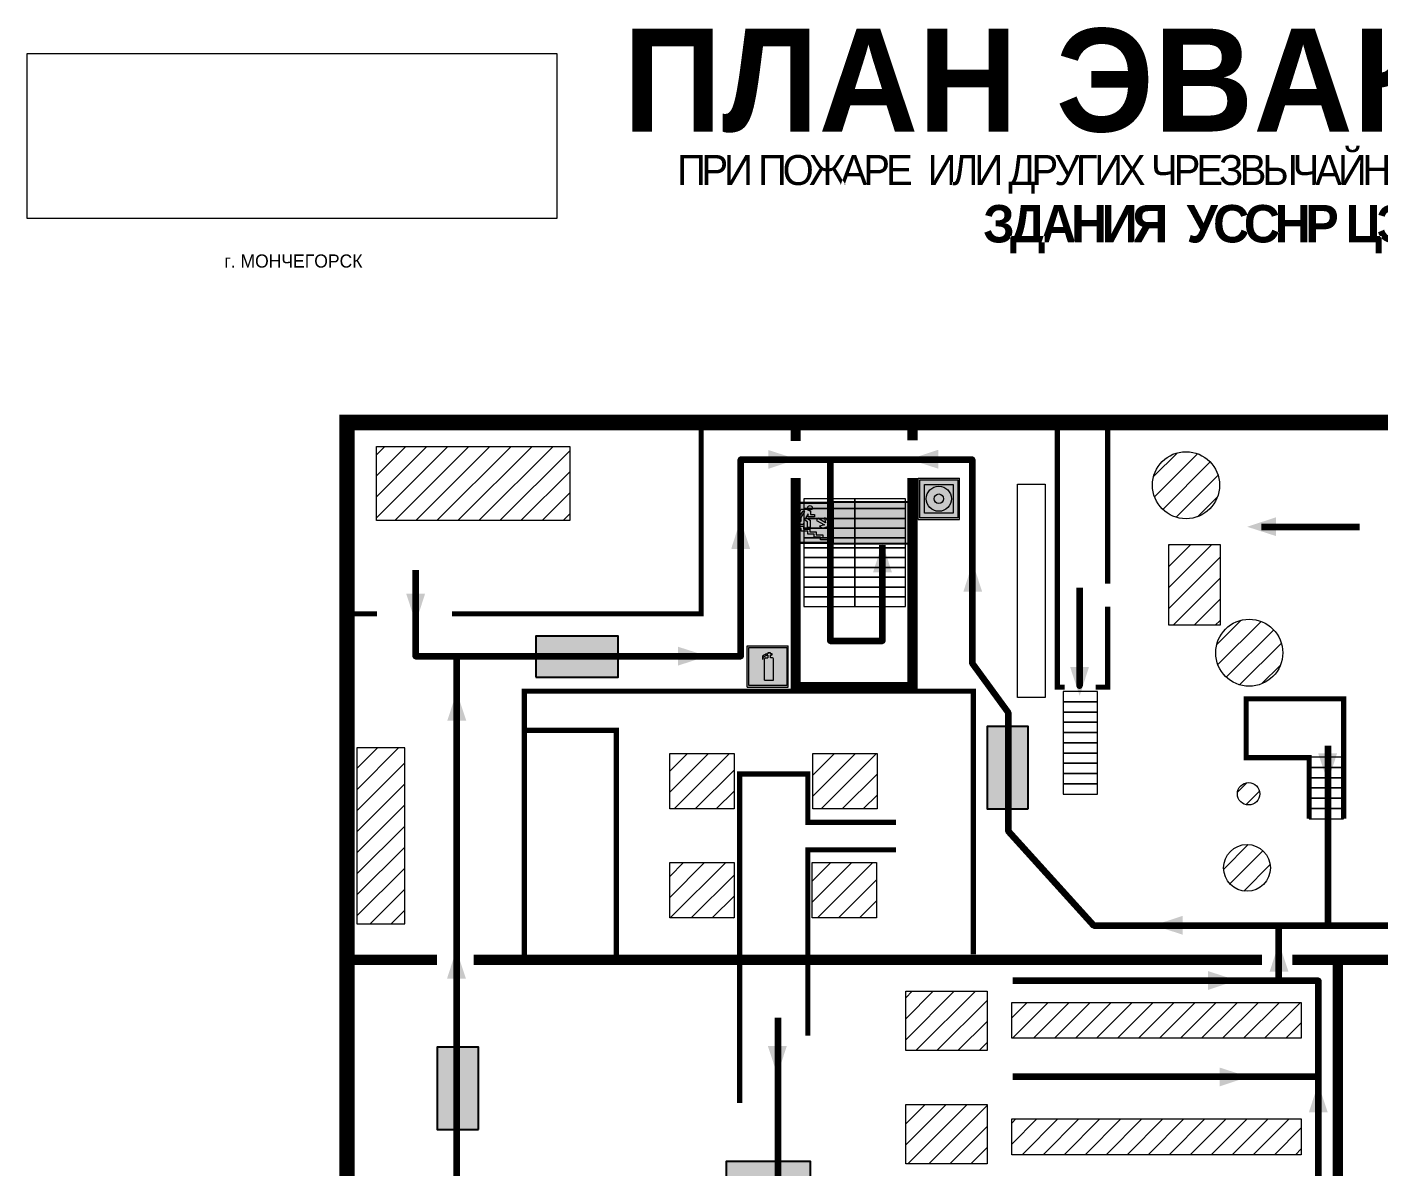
# Model space of a CAD drawing. Header units: millimetres. Extents: x 13810 to 67229, y 12374 to 21950.
# Drawn here: x 17926.9 to 18215.7, y 14683.4 to 14926.9 of the extents above; entities that cross this region are included whole.
import ezdxf

# ---------------------------------------------------------------- set-up
doc = ezdxf.new("R2010")
doc.units = ezdxf.units.MM
doc.layers.add('План_Штампы', color=7, linetype='Continuous')
doc.styles.add('обычный', font='arial.ttf')
picture_1 = doc.add_image_def('image1.jpg', size_in_pixel=(337, 105))
pattern_1 = [(45, (-2813.9702, 12344.196), (-2.24506403, 2.24506403), [])]

# ---------------------------------------------------------------- blocks, each defined once
blk = doc.blocks.new('A$C7B4425F7')
at = {"true_color": 0xffffff}
blk.add_hatch(color=7, dxfattribs=at).paths.add_polyline_path([(0, 0), (-16, 0), (-16, -8), (0, -8)])
h = blk.add_hatch(color=126)
h.paths.add_polyline_path([(-0.2, -0.2), (-15.8, -0.2), (-15.8, -7.8), (-0.2, -7.8)])
h.paths.add_polyline_path([(-11.76, -2.03), (-11.76, -3.66), (-11.17, -3.66, -0.568275), (-11.17, -6.18), (-12.58, -6.18), (-12.58, -2.03)], flags=16)
h.paths.add_polyline_path([(-13.33, -4.12, -0.495768), (-13.59, -6.18), (-15.03, -6.18), (-15.03, -2.03), (-13.59, -2.03, -0.487973)], flags=16)
h.paths.add_polyline_path([(-10.25, -2.03), (-9.48, -2.03), (-9.48, -6.18), (-10.25, -6.18)], flags=16)
h.paths.add_polyline_path([(-13.84, -3.69), (-14.24, -3.69), (-14.24, -3.03), (-13.9, -3.03, -0.692621)], flags=0)
h.paths.add_polyline_path([(-9.15, -2.03), (-8.4, -2.03), (-8.04, -3.07), (-7.68, -2.03), (-6.93, -2.03), (-7.64, -4.1), (-6.93, -6.18), (-7.68, -6.18), (-8.04, -5.14), (-8.4, -6.18), (-9.15, -6.18), (-8.44, -4.1)], flags=16)
h.paths.add_polyline_path([(-11.76, -4.46), (-11.42, -4.46, -0.692621), (-11.36, -5.12), (-11.76, -5.12)], flags=0)
h.paths.add_polyline_path([(-13.9, -5.2), (-14.24, -5.2), (-14.24, -4.55), (-13.84, -4.55, -0.708038)], flags=0)
edge = h.paths.add_edge_path(flags=16)
edge.add_ellipse((-5.51, -4.08), major_axis=(0, 2.05), ratio=0.586184, start_angle=0, end_angle=360)
edge = h.paths.add_edge_path(flags=0)
edge.add_ellipse((-5.51, -4.08), major_axis=(0, 1.14), ratio=0.454828, start_angle=0, end_angle=360)
h.paths.add_polyline_path([(-4.13, -4.96, 0.377264), (-3.48, -4.52, 0.0555), (-3.16, -2.03), (-1.66, -2.03), (-1.66, -4.96), (-0.96, -4.96), (-0.96, -7.01), (-1.75, -7.01), (-1.75, -6.18), (-3.3, -6.18), (-3.3, -7.02), (-4.13, -7.02)], flags=16)
h.paths.add_polyline_path([(-2.73, -2.91), (-2.28, -2.91), (-2.28, -4.96), (-3.05, -4.96, 0.079136)], flags=0)
at = {"color": 126}
blk.add_lwpolyline([(-16, -8), (0, -8), (0, 0), (-16, 0)], close=True, dxfattribs=at)
blk = doc.blocks.new('A$C32E8229D')
at = {"true_color": 0xffffff}
blk.add_hatch(color=7, dxfattribs=at).paths.add_polyline_path([(0, 0), (0, -8), (16, -8), (16, 0)])
h = blk.add_hatch(color=126)
h.paths.add_polyline_path([(0.2, -0.2), (15.8, -0.2), (15.8, -7.8), (0.2, -7.8)])
h.paths.add_polyline_path([(13.49, -2.05), (12.08, -2.05), (11.37, -2.63, 0.162397), (11.29, -2.84), (11.29, -3.63), (10.35, -3.63), (10.35, -4.05), (11.68, -4.05), (11.68, -3.48), (12.26, -4.28), (11.29, -5.1), (11.29, -6.78), (11.85, -6.78), (11.85, -5.44), (12.8, -4.64), (12.8, -5.94), (14.46, -5.94), (14.46, -5.39), (13.45, -5.39), (13.45, -3.97), (12.46, -2.59), (13.15, -2.59), (13.69, -3.34), (14.18, -3)], flags=16)
h.paths.add_polyline_path([(10.74, -1.82, 1), (11.8, -1.82, 1)], flags=16)
h.paths.add_polyline_path([(9.39, -3.59), (5.99, -3.59), (6.56, -3.03), (5.91, -3.03), (5.1, -3.83), (5.91, -4.64), (6.56, -4.64), (5.99, -4.09), (9.39, -4.09)], flags=16)
h.paths.add_polyline_path([(4.29, -1.08), (1.72, -1.08), (1.72, -6.6), (4.29, -6.6)], flags=16)
at = {"color": 126}
blk.add_lwpolyline([(16, -8), (0, -8), (0, 0), (16, 0)], close=True, dxfattribs=at)
blk = doc.blocks.new('вниз')
at = {"lineweight": 0, "true_color": 0xffffff}
h = blk.add_hatch(color=7, dxfattribs=at)
h.dxf.hatch_style = 1
h.paths.add_polyline_path([(40994.51, -4472.22), (40986.51, -4472.22), (40986.51, -4480.22), (40994.51, -4480.22)])
h.paths.add_polyline_path([(40994.31, -4472.42), (40994.31, -4480.01), (40986.71, -4480.01), (40986.71, -4472.42)], flags=16)
h.paths.add_polyline_path([(40988.43, -4473.53), (40989.43, -4473.53), (40990.19, -4473.96), (40990.19, -4474.6), (40991, -4474.6), (40991, -4475.06), (40989.73, -4475.06), (40989.73, -4474.46), (40989.3, -4475.18), (40990.17, -4475.7), (40990.17, -4477.11), (40989.63, -4477.11), (40989.63, -4476.01), (40988.94, -4475.59), (40988.94, -4476.46), (40988.94, -4476.46), (40987.47, -4476.46), (40987.26, -4476.46), (40987.26, -4475.92), (40988.4, -4475.92), (40988.4, -4475.2), (40989.1, -4473.99), (40988.66, -4473.99), (40988.24, -4474.7), (40987.86, -4474.47), (40988.41, -4473.56)], flags=0)
h.paths.add_polyline_path([(40990.55, -4473.29, -1), (40989.69, -4473.29, -1)], flags=0)
h.paths.add_polyline_path([(40988.85, -4476.89), (40988.85, -4477.43), (40990.1, -4477.43), (40990.1, -4477.99), (40991.34, -4477.99), (40991.34, -4478.54), (40992.59, -4478.54), (40992.59, -4479.09), (40993.83, -4479.09), (40993.83, -4479.52), (40992.17, -4479.52), (40992.17, -4478.97), (40990.91, -4478.97), (40990.91, -4478.41), (40989.68, -4478.41), (40989.68, -4477.86), (40988.43, -4477.86), (40988.43, -4477.31), (40987.6, -4477.31), (40987.18, -4477.31), (40987.18, -4476.89)], flags=0)
h.paths.add_polyline_path([(40991.61, -4475.33), (40993.12, -4476.2), (40992.9, -4475.27), (40993.48, -4475.6), (40993.83, -4476.88), (40992.56, -4477.22), (40991.97, -4476.88), (40992.9, -4476.61), (40991.38, -4475.74), (40991.58, -4475.39)], flags=0)
h.paths.add_polyline_path([(40990.19, -4473.96), (40989.43, -4473.53), (40988.43, -4473.53), (40988.41, -4473.56), (40987.86, -4474.47), (40988.24, -4474.7), (40988.66, -4473.99), (40989.1, -4473.99), (40988.4, -4475.2), (40988.4, -4475.92), (40987.26, -4475.92), (40987.26, -4476.46), (40987.47, -4476.46), (40988.94, -4476.46), (40988.94, -4476.27), (40988.94, -4475.59), (40989.63, -4476.01), (40989.63, -4477.11), (40990.17, -4477.11), (40990.17, -4475.7), (40989.3, -4475.18), (40989.73, -4474.46), (40989.73, -4475.06), (40991, -4475.06), (40991, -4474.6), (40990.19, -4474.6)], flags=0)
h.paths.add_polyline_path([(40990.55, -4473.29, 1), (40989.69, -4473.29, 1)], flags=0)
h.paths.add_polyline_path([(40991.61, -4475.33), (40991.58, -4475.39), (40991.38, -4475.74), (40992.9, -4476.61), (40991.97, -4476.88), (40992.56, -4477.22), (40993.83, -4476.88), (40993.48, -4475.6), (40992.9, -4475.27), (40993.12, -4476.2)], flags=0)
h.paths.add_polyline_path([(40990.1, -4477.43), (40988.85, -4477.43), (40988.85, -4476.89), (40987.18, -4476.89), (40987.18, -4477.31), (40987.6, -4477.31), (40988.43, -4477.31), (40988.43, -4477.86), (40989.68, -4477.86), (40989.68, -4478.41), (40990.91, -4478.41), (40990.91, -4478.97), (40992.17, -4478.97), (40992.17, -4479.52), (40993.83, -4479.52), (40993.83, -4479.09), (40992.59, -4479.09), (40992.59, -4478.54), (40991.34, -4478.54), (40991.34, -4477.99), (40990.1, -4477.99)], flags=0)
at = {"lineweight": 0}
h = blk.add_hatch(color=126, dxfattribs=at)
h.dxf.hatch_style = 1
h.paths.add_polyline_path([(40994.31, -4472.42), (40986.71, -4472.42), (40986.71, -4480.01), (40994.31, -4480.01)])
h.paths.add_polyline_path([(40988.43, -4473.53), (40989.43, -4473.53), (40990.19, -4473.96), (40990.19, -4474.6), (40991, -4474.6), (40991, -4475.06), (40989.73, -4475.06), (40989.73, -4474.46), (40989.3, -4475.18), (40990.17, -4475.7), (40990.17, -4477.11), (40989.63, -4477.11), (40989.63, -4476.01), (40988.94, -4475.59), (40988.94, -4476.46), (40988.94, -4476.46), (40987.47, -4476.46), (40987.26, -4476.46), (40987.26, -4475.92), (40988.4, -4475.92), (40988.4, -4475.2), (40989.1, -4473.99), (40988.66, -4473.99), (40988.24, -4474.7), (40987.86, -4474.47), (40988.41, -4473.56)], flags=16)
h.paths.add_polyline_path([(40990.55, -4473.29, -1), (40989.69, -4473.29, -1)], flags=16)
h.paths.add_polyline_path([(40988.85, -4476.89), (40988.85, -4477.43), (40990.1, -4477.43), (40990.1, -4477.99), (40991.34, -4477.99), (40991.34, -4478.54), (40992.59, -4478.54), (40992.59, -4479.09), (40993.83, -4479.09), (40993.83, -4479.52), (40992.17, -4479.52), (40992.17, -4478.97), (40990.91, -4478.97), (40990.91, -4478.41), (40989.68, -4478.41), (40989.68, -4477.86), (40988.43, -4477.86), (40988.43, -4477.31), (40987.6, -4477.31), (40987.18, -4477.31), (40987.18, -4476.89)], flags=16)
h.paths.add_polyline_path([(40991.61, -4475.33), (40993.12, -4476.2), (40992.9, -4475.27), (40993.48, -4475.6), (40993.83, -4476.88), (40992.56, -4477.22), (40991.97, -4476.88), (40992.9, -4476.61), (40991.38, -4475.74), (40991.58, -4475.39)], flags=16)
at = {"lineweight": 0, "true_color": 0xffffff}
h = blk.add_hatch(color=7, dxfattribs=at)
h.dxf.hatch_style = 1
h.paths.add_polyline_path([(40989.73, -4474.46), (40989.73, -4475.06), (40991, -4475.06), (40991, -4474.6), (40990.19, -4474.6), (40990.19, -4473.96), (40989.43, -4473.53), (40988.43, -4473.53), (40988.41, -4473.56), (40987.86, -4474.47), (40988.24, -4474.7), (40988.66, -4473.99), (40989.1, -4473.99), (40988.4, -4475.2), (40988.4, -4475.92), (40987.26, -4475.92), (40987.26, -4476.46), (40987.47, -4476.46), (40988.94, -4476.46), (40988.94, -4475.59), (40989.63, -4476.01), (40989.63, -4477.11), (40990.17, -4477.11), (40990.17, -4475.7), (40989.3, -4475.18)])
h.paths.add_polyline_path([(40989.69, -4473.29, 1), (40990.55, -4473.29, 1)])
h.paths.add_polyline_path([(40991.61, -4475.33), (40991.58, -4475.39), (40991.38, -4475.74), (40992.9, -4476.61), (40991.97, -4476.88), (40992.56, -4477.22), (40993.83, -4476.88), (40993.48, -4475.6), (40992.9, -4475.27), (40993.12, -4476.2)])
h.paths.add_polyline_path([(40990.1, -4477.43), (40988.85, -4477.43), (40988.85, -4476.89), (40987.18, -4476.89), (40987.18, -4477.31), (40987.6, -4477.31), (40988.43, -4477.31), (40988.43, -4477.86), (40989.68, -4477.86), (40989.68, -4478.41), (40990.91, -4478.41), (40990.91, -4478.97), (40992.17, -4478.97), (40992.17, -4479.52), (40993.83, -4479.52), (40993.83, -4479.09), (40992.59, -4479.09), (40992.59, -4478.54), (40991.34, -4478.54), (40991.34, -4477.99), (40990.1, -4477.99)])
at = {"color": 126, "lineweight": 0}
for points in [[(40986.51, -4472.22), (40994.51, -4472.22), (40994.51, -4480.22), (40986.51, -4480.22)], [(40986.71, -4472.42), (40994.31, -4472.42), (40994.31, -4480.01), (40986.71, -4480.01)]]:
    blk.add_lwpolyline(points, close=True, dxfattribs=at)
for points in [[(40987.47, -4476.46), (40987.26, -4476.46), (40987.26, -4475.92), (40988.4, -4475.92), (40988.4, -4475.2), (40989.1, -4473.99), (40988.66, -4473.99), (40988.24, -4474.7), (40987.86, -4474.47), (40988.41, -4473.56), (40988.43, -4473.53), (40989.43, -4473.53), (40990.19, -4473.96), (40990.19, -4474.6), (40991, -4474.6), (40991, -4475.06), (40989.73, -4475.06), (40989.73, -4474.46), (40989.3, -4475.18), (40990.17, -4475.7), (40990.17, -4477.11), (40989.63, -4477.11), (40989.63, -4476.01), (40988.94, -4475.59), (40988.94, -4476.46)], [(40987.6, -4477.31), (40987.18, -4477.31), (40987.18, -4476.89), (40988.85, -4476.89), (40988.85, -4477.43), (40990.1, -4477.43), (40990.1, -4477.99), (40991.34, -4477.99), (40991.34, -4478.54), (40992.59, -4478.54), (40992.59, -4479.09), (40993.83, -4479.09), (40993.83, -4479.52), (40992.17, -4479.52), (40992.17, -4478.97), (40990.91, -4478.97), (40990.91, -4478.41), (40989.68, -4478.41), (40989.68, -4477.86), (40988.43, -4477.86), (40988.43, -4477.31), (40987.6, -4477.31)], [(40987.47, -4476.46), (40988.94, -4476.46), (40988.94, -4476.27)], [(40991.58, -4475.39), (40991.38, -4475.74), (40992.9, -4476.61), (40991.97, -4476.88), (40992.56, -4477.22), (40993.83, -4476.88), (40993.48, -4475.6), (40992.9, -4475.27), (40993.12, -4476.2), (40991.61, -4475.33), (40991.58, -4475.39)]]:
    blk.add_lwpolyline(points, dxfattribs=at)
blk.add_circle((40990.12, -4473.29), 0.432, dxfattribs=at)
blk = doc.blocks.new('A$C3AD82952')
at = {"true_color": 0xf5f5ff}
h = blk.add_hatch(color=7, dxfattribs=at)
h.dxf.hatch_style = 1
h.paths.add_polyline_path([(8.21, 8.73, 0.414214), (7.89, 9.05), (7.22, 9.05), (7.22, 9.92), (7.59, 9.92, 1), (7.57, 10.36), (7.22, 10.36), (7.22, 10.6), (6.43, 10.6), (6.43, 10.36), (6.01, 10.36), (4.74, 9.59), (4.74, 8.69), (4.98, 8.73), (4.98, 9.26), (6.12, 9.91), (6.43, 9.91), (6.43, 9.05), (5.76, 9.05, 0.414214), (5.44, 8.73), (5.44, 2.2), (8.21, 2.2)], flags=0)
h.paths.add_polyline_path([(12.8, 12.8), (0, 12.8), (0, 0), (12.8, 0)])
h.paths.add_polyline_path([(0.51, 12.29), (12.29, 12.29), (12.29, 0.51), (0.51, 0.51)], flags=16)
h.paths.add_polyline_path([(4.74, 9.59), (6.01, 10.36), (6.43, 10.36), (6.43, 10.6), (7.22, 10.6), (7.22, 10.36), (7.59, 10.36, -0.94586), (7.59, 9.92), (7.22, 9.92), (7.22, 9.05), (7.89, 9.05, -0.414214), (8.21, 8.73), (8.21, 2.2), (5.44, 2.2), (5.44, 8.73, -0.414214), (5.76, 9.05), (6.43, 9.05), (6.43, 9.91), (6.12, 9.91), (4.98, 9.26), (4.98, 8.73), (4.74, 8.69)], flags=0)
h = blk.add_hatch(color=242)
h.dxf.hatch_style = 1
h.paths.add_polyline_path([(12.29, 12.29), (0.51, 12.29), (0.51, 0.51), (12.29, 0.51)])
h.paths.add_polyline_path([(4.74, 8.69), (4.74, 9.59), (6.01, 10.36), (6.43, 10.36), (6.43, 10.6), (7.22, 10.6), (7.22, 10.36), (7.59, 10.36, -0.94586), (7.59, 9.92), (7.22, 9.92), (7.22, 9.05), (7.89, 9.05, -0.414214), (8.21, 8.73), (8.21, 2.2), (5.44, 2.2), (5.44, 8.73, -0.414214), (5.76, 9.05), (6.43, 9.05), (6.43, 9.91), (6.12, 9.91), (4.98, 9.26), (4.98, 8.73)], flags=16)
h = blk.add_hatch(color=7, dxfattribs=at)
h.dxf.hatch_style = 1
h.paths.add_polyline_path([(8.21, 8.73, 0.414214), (7.89, 9.05), (7.22, 9.05), (7.22, 9.92), (7.59, 9.92, 1), (7.57, 10.36), (7.22, 10.36), (7.22, 10.6), (6.43, 10.6), (6.43, 10.36), (6.01, 10.36), (4.74, 9.59), (4.74, 8.69), (4.98, 8.73), (4.98, 9.26), (6.12, 9.91), (6.43, 9.91), (6.43, 9.05), (5.76, 9.05, 0.414214), (5.44, 8.73), (5.44, 2.2), (8.21, 2.2)])
at = {"color": 242, "lineweight": 5}
for p, q in [((0, 0), (0, 12.8)), ((0, 12.8), (12.8, 12.8)), ((12.8, 0), (12.8, 12.8)), ((6.01, 10.36), (4.74, 9.59)), ((4.74, 9.59), (4.74, 8.69)), ((4.74, 8.69), (4.98, 8.73)), ((4.98, 9.26), (6.12, 9.91)), ((4.98, 8.73), (4.98, 9.26)), ((5.44, 2.2), (5.44, 8.73)), ((5.76, 9.05), (6.43, 9.05)), ((6.01, 10.36), (6.43, 10.36)), ((6.12, 9.91), (6.43, 9.91)), ((7.22, 10.6), (6.43, 10.6)), ((6.43, 10.6), (6.43, 10.36)), ((6.43, 9.91), (6.43, 9.05)), ((7.22, 10.36), (7.22, 10.6)), ((7.59, 10.36), (7.22, 10.36)), ((7.22, 9.05), (7.22, 9.92)), ((7.59, 9.92), (7.22, 9.92)), ((7.89, 9.05), (7.22, 9.05)), ((8.21, 2.2), (8.21, 8.73)), ((0, 0), (12.8, 0)), ((5.44, 2.2), (8.21, 2.2))]:
    blk.add_line(p, q, dxfattribs=at)
blk.add_lwpolyline([(0.51, 12.29), (12.29, 12.29), (12.29, 0.51), (0.51, 0.51)], close=True, dxfattribs=at)
for centre, radius, start, end in [((5.76, 8.73), 0.32, 90, 180), ((7.58, 10.14), 0.223, 273.1875, 86.8125), ((7.89, 8.73), 0.32, 0, 90)]:
    blk.add_arc(centre, radius, start, end, dxfattribs=at)
blk = doc.blocks.new('A$C54414219')
at = {"true_color": 0xffffff}
h = blk.add_hatch(color=7, dxfattribs=at)
h.paths.add_polyline_path([(2.39, -9.45), (2.39, -18.3), (11.23, -18.3), (11.23, -9.45)], flags=0)
h.paths.add_polyline_path([(10.71, -13.87, -1), (2.92, -13.87, -1)], flags=0)
h.paths.add_polyline_path([(8.3, -13.87, -1), (5.33, -13.87, -1)], flags=0)
h.paths.add_polyline_path([(0.41, -7.47), (0.41, -20.27), (13.21, -20.27), (13.21, -7.47)])
h.paths.add_polyline_path([(0.92, -19.77), (12.71, -19.77), (12.71, -7.98), (0.92, -7.98)], flags=16)
h.paths.add_polyline_path([(11.23, -9.45), (11.23, -18.3), (2.39, -18.3), (2.39, -9.45)], flags=0)
at = {"lineweight": 5}
h = blk.add_hatch(color=242, dxfattribs=at)
h.paths.add_polyline_path([(12.71, -7.98), (0.92, -7.98), (0.92, -19.77), (12.71, -19.77)])
h.paths.add_polyline_path([(11.23, -18.3), (2.39, -18.3), (2.39, -9.45), (11.23, -9.45)], flags=16)
h.paths.add_polyline_path([(10.71, -13.87, -1), (2.92, -13.87, -1)], flags=0)
h.paths.add_polyline_path([(8.3, -13.87, -1), (5.33, -13.87, -1)], flags=0)
at = {"true_color": 0xffffff}
h = blk.add_hatch(color=7, dxfattribs=at)
h.paths.add_polyline_path([(2.39, -9.45), (2.39, -18.3), (11.23, -18.3), (11.23, -9.45)])
h.paths.add_polyline_path([(10.71, -13.87, -1), (2.92, -13.87, -1)], flags=16)
h.paths.add_polyline_path([(8.3, -13.87, -1), (5.33, -13.87, -1)], flags=0)
at = {"lineweight": 5}
h = blk.add_hatch(color=242, dxfattribs=at)
h.paths.add_polyline_path([(2.92, -13.87, 1), (10.71, -13.87, 1)])
h.paths.add_polyline_path([(8.3, -13.87, -1), (5.33, -13.87, -1)], flags=16)
at = {"color": 242, "lineweight": 5}
for p, q in [((0.41, -20.27), (0.41, -7.47)), ((0.41, -7.47), (13.21, -7.47)), ((0.41, -7.47), (13.21, -7.47)), ((13.21, -20.27), (13.21, -7.47)), ((0.41, -20.27), (13.21, -20.27))]:
    blk.add_line(p, q, dxfattribs=at)
for points in [[(0.92, -7.98), (12.71, -7.98), (12.71, -19.77), (0.92, -19.77)], [(2.39, -9.45), (11.23, -9.45), (11.23, -18.3), (2.39, -18.3)]]:
    blk.add_lwpolyline(points, close=True, dxfattribs=at)
for radius in [3.89, 1.49]:
    blk.add_circle((6.81, -13.87), radius, dxfattribs=at)

msp = doc.modelspace()

# ---------------------------------------------------------------- hatches: boundary and pattern name
at = {"lineweight": 0}
h = msp.add_hatch(dxfattribs=at)
h.set_pattern_fill('ANSI31', color=256)
h.set_pattern_definition(pattern_1)
h.paths.add_polyline_path([(18001.55, 14837.32), (18001.55, 14821.49), (18042.85, 14821.49), (18042.85, 14837.32)])
h = msp.add_hatch(dxfattribs=at)
h.set_pattern_fill('ANSI31', color=256)
h.set_pattern_definition(pattern_1)
h.paths.add_polyline_path([(18273.92, 14828.79), (18265.16, 14828.79), (18265.16, 14815.37), (18273.92, 14815.37)])
h.paths.add_polyline_path([(18254.65, 14793.43, 1), (18268.98, 14793.43, 1)])
h.paths.add_polyline_path([(18259.61, 14828.5), (18251.44, 14828.5), (18251.44, 14819.74), (18259.61, 14819.74)])
h.paths.add_polyline_path([(18225.89, 14827.91), (18217.71, 14827.91), (18217.71, 14820.18), (18225.89, 14820.18)])
h.paths.add_polyline_path([(18217.86, 14793.24, 1), (18232.19, 14793.24, 1)])
h.paths.add_polyline_path([(18195.13, 14793.24, 1), (18180.8, 14793.24, 1)])
h.paths.add_polyline_path([(18181.74, 14816.36), (18170.78, 14816.36), (18170.78, 14799.13), (18181.74, 14799.13)])
h.paths.add_polyline_path([(18181.63, 14829.03, 1), (18167.3, 14829.03, 1)])
h = msp.add_hatch(dxfattribs=at)
h.set_pattern_fill('ANSI31', color=256)
h.set_pattern_definition(pattern_1)
h.paths.add_polyline_path([(17997.4, 14735.38), (18007.6, 14735.38), (18007.6, 14772.91), (17997.4, 14772.91)])
h.paths.add_polyline_path([(18064.2, 14759.88), (18077.93, 14759.88), (18077.93, 14771.72), (18064.2, 14771.72)])
h.paths.add_polyline_path([(18064.2, 14736.62), (18077.93, 14736.62), (18077.93, 14748.46), (18064.2, 14748.46)])
h.paths.add_polyline_path([(18094.6, 14736.62), (18108.33, 14736.62), (18108.33, 14748.46), (18094.6, 14748.46)])
h.paths.add_polyline_path([(18094.77, 14771.72), (18094.77, 14759.88), (18108.49, 14759.88), (18108.49, 14771.72)])
h = msp.add_hatch(dxfattribs=at)
h.set_pattern_fill('ANSI31', color=256)
h.set_pattern_definition(pattern_1)
h.paths.add_polyline_path([(18190.22, 14763.13, 1), (18185.44, 14763.13, 1)])
h.paths.add_polyline_path([(18192.49, 14747.3, 1), (18182.5, 14747.3, 1)])
h.paths.add_polyline_path([(18223.59, 14763.23, 1), (18228.38, 14763.23, 1)])
h.paths.add_polyline_path([(18220.55, 14747.64, 1), (18230.53, 14747.64, 1)])
h.paths.add_polyline_path([(18257.97, 14763.15, 1), (18262.76, 14763.15, 1)])
h.paths.add_polyline_path([(18255.88, 14747.47, 1), (18265.87, 14747.47, 1)])
h = msp.add_hatch(dxfattribs=at)
h.set_pattern_fill('ANSI31', color=256)
h.set_pattern_definition(pattern_1)
h.paths.add_polyline_path([(18131.99, 14720.96), (18114.59, 14720.96), (18114.59, 14708.27), (18131.99, 14708.27)])
h.paths.add_polyline_path([(18199.05, 14718.54), (18137.24, 14718.54), (18137.24, 14710.9), (18199.05, 14710.9)])
h.paths.add_polyline_path([(18199.05, 14693.67), (18137.24, 14693.67), (18137.24, 14686.03), (18199.05, 14686.03)])
h.paths.add_polyline_path([(18131.99, 14696.75), (18114.59, 14696.75), (18114.59, 14684.07), (18131.99, 14684.07)])

# ---------------------------------------------------------------- linework, layer by layer
for points, const_width in [([(18099.65, 14842.41), (17995.3, 14842.41), (17995.3, 14671.88), (18428.43, 14671.88), (18428.43, 14842.41), (18099.65, 14842.41)], 3.3), ([(18091.1, 14842.41), (18091.1, 14838.44)], 2.2), ([(18116.02, 14842.41), (18116.02, 14838.58)], 2.2), ([(18070.9, 14842.41), (18070.9, 14801.54), (18017.7, 14801.54)], 1.1), ([(18146.97, 14842.41), (18146.97, 14785.89), (18148.53, 14785.89)], 1.1), ([(18157.72, 14808.01), (18157.72, 14842.41)], 1.1), ([(18091.1, 14830.56), (18091.1, 14785.89), (18116.02, 14785.89), (18116.02, 14830.56)], 2.2), ([(18155.19, 14785.89), (18157.72, 14785.89), (18157.72, 14803.11)], 1.1), ([(17995.3, 14801.54), (18001.72, 14801.54)], 1.1), ([(18033.15, 14727.63), (18033.15, 14782.94), (18033.15, 14776.67), (18052.8, 14776.67), (18052.8, 14727.63)], 1.1), ([(18200.75, 14757.79), (18200.75, 14770.85), (18187.32, 14770.85), (18187.32, 14783.41), (18208.14, 14783.41), (18208.14, 14757.79)], 1.1), ([(18079.13, 14697.11), (18079.13, 14767.36), (18093.71, 14767.36), (18093.71, 14757.03), (18112.55, 14757.03)], 1.1), ([(18112.55, 14751.16), (18093.71, 14751.16), (18093.71, 14711.48)], 1.1), ([(17995.3, 14727.63), (18014.53, 14727.63)], 2.2), ([(18022.33, 14727.63), (18190.66, 14727.63)], 2.2), ([(18197.2, 14727.63), (18291.6, 14727.63)], 2.2), ([(18206.89, 14727.03), (18206.89, 14672.07)], 2.2)]:
    msp.add_lwpolyline(points, dxfattribs=dict(at, const_width=const_width))
for points in [[(18001.55, 14837.32), (18042.85, 14837.32), (18042.85, 14821.49), (18001.55, 14821.49)], [(18138.46, 14829.25), (18144.38, 14829.25), (18144.38, 14783.71), (18138.46, 14783.71)], [(18092.87, 14824.04), (18103.72, 14824.04), (18103.72, 14826.14), (18092.87, 14826.14)], [(18103.72, 14824.04), (18114.56, 14824.04), (18114.56, 14826.14), (18103.72, 14826.14)], [(18092.87, 14821.95), (18103.72, 14821.95), (18103.72, 14824.04), (18092.87, 14824.04)], [(18103.72, 14821.95), (18114.56, 14821.95), (18114.56, 14824.04), (18103.72, 14824.04)], [(18092.87, 14819.85), (18103.72, 14819.85), (18103.72, 14821.95), (18092.87, 14821.95)], [(18103.72, 14819.85), (18114.56, 14819.85), (18114.56, 14821.95), (18103.72, 14821.95)], [(18092.87, 14817.76), (18103.72, 14817.76), (18103.72, 14819.85), (18092.87, 14819.85)], [(18092.87, 14815.66), (18103.72, 14815.66), (18103.72, 14817.76), (18092.87, 14817.76)], [(18103.72, 14817.76), (18114.56, 14817.76), (18114.56, 14819.85), (18103.72, 14819.85)], [(18103.72, 14815.66), (18114.56, 14815.66), (18114.56, 14817.76), (18103.72, 14817.76)], [(18092.87, 14813.57), (18103.72, 14813.57), (18103.72, 14815.66), (18092.87, 14815.66)], [(18103.72, 14813.57), (18114.56, 14813.57), (18114.56, 14815.66), (18103.72, 14815.66)], [(18170.78, 14816.36), (18181.74, 14816.36), (18181.74, 14799.13), (18170.78, 14799.13)], [(18092.87, 14811.47), (18103.72, 14811.47), (18103.72, 14813.57), (18092.87, 14813.57)], [(18103.72, 14811.47), (18114.56, 14811.47), (18114.56, 14813.57), (18103.72, 14813.57)], [(18092.87, 14809.38), (18103.72, 14809.38), (18103.72, 14811.47), (18092.87, 14811.47)], [(18092.87, 14807.28), (18103.72, 14807.28), (18103.72, 14809.38), (18092.87, 14809.38)], [(18103.72, 14809.38), (18114.56, 14809.38), (18114.56, 14811.47), (18103.72, 14811.47)], [(18103.72, 14807.28), (18114.56, 14807.28), (18114.56, 14809.38), (18103.72, 14809.38)], [(18092.87, 14805.19), (18103.72, 14805.19), (18103.72, 14807.28), (18092.87, 14807.28)], [(18103.72, 14805.19), (18114.56, 14805.19), (18114.56, 14807.28), (18103.72, 14807.28)], [(18092.87, 14803.09), (18103.72, 14803.09), (18103.72, 14805.19), (18092.87, 14805.19)], [(18103.72, 14803.09), (18114.56, 14803.09), (18114.56, 14805.19), (18103.72, 14805.19)], [(18148.21, 14782.78), (18155.55, 14782.78), (18155.55, 14784.97), (18148.21, 14784.97)], [(18148.21, 14780.59), (18155.55, 14780.59), (18155.55, 14782.78), (18148.21, 14782.78)], [(18148.21, 14778.4), (18155.55, 14778.4), (18155.55, 14780.59), (18148.21, 14780.59)], [(18148.21, 14776.2), (18155.55, 14776.2), (18155.55, 14778.4), (18148.21, 14778.4)], [(18148.21, 14774.01), (18155.55, 14774.01), (18155.55, 14776.2), (18148.21, 14776.2)], [(18148.21, 14771.82), (18155.55, 14771.82), (18155.55, 14774.01), (18148.21, 14774.01)], [(18007.6, 14772.91), (17997.4, 14772.91), (17997.4, 14735.38), (18007.6, 14735.38)], [(18064.2, 14771.72), (18077.93, 14771.72), (18077.93, 14759.88), (18064.2, 14759.88)], [(18094.77, 14771.72), (18108.49, 14771.72), (18108.49, 14759.88), (18094.77, 14759.88)], [(18148.21, 14769.63), (18155.55, 14769.63), (18155.55, 14771.82), (18148.21, 14771.82)], [(18148.21, 14767.44), (18155.55, 14767.44), (18155.55, 14769.63), (18148.21, 14769.63)], [(18200.75, 14768.75), (18208.09, 14768.75), (18208.09, 14770.94), (18200.75, 14770.94)], [(18200.75, 14766.56), (18208.09, 14766.56), (18208.09, 14768.75), (18200.75, 14768.75)], [(18148.21, 14765.25), (18155.55, 14765.25), (18155.55, 14767.44), (18148.21, 14767.44)], [(18200.75, 14764.37), (18208.09, 14764.37), (18208.09, 14766.56), (18200.75, 14766.56)], [(18148.21, 14763.06), (18155.55, 14763.06), (18155.55, 14765.25), (18148.21, 14765.25)], [(18200.75, 14762.18), (18208.09, 14762.18), (18208.09, 14764.37), (18200.75, 14764.37)], [(18200.75, 14759.98), (18208.09, 14759.98), (18208.09, 14762.18), (18200.75, 14762.18)], [(18200.75, 14757.79), (18208.09, 14757.79), (18208.09, 14759.98), (18200.75, 14759.98)], [(18064.2, 14748.46), (18077.93, 14748.46), (18077.93, 14736.62), (18064.2, 14736.62)], [(18094.6, 14748.46), (18108.33, 14748.46), (18108.33, 14736.62), (18094.6, 14736.62)], [(18114.59, 14720.96), (18131.99, 14720.96), (18131.99, 14708.27), (18114.59, 14708.27)], [(18137.24, 14718.54), (18199.05, 14718.54), (18199.05, 14710.9), (18137.24, 14710.9)], [(18114.59, 14696.75), (18131.99, 14696.75), (18131.99, 14684.07), (18114.59, 14684.07)], [(18137.24, 14693.67), (18199.05, 14693.67), (18199.05, 14686.03), (18137.24, 14686.03)]]:
    msp.add_lwpolyline(points, close=True, dxfattribs=at)
at = {"color": 126, "lineweight": 100, "true_color": 0x008754}
for points in [[(18009.94, 14810.91), (18009.94, 14792.55), (18079.4, 14792.55), (18079.4, 14834.54), (18098.46, 14834.54), (18098.46, 14811.97)], [(18098.46, 14834.54), (18128.82, 14834.54), (18128.82, 14791), (18136.45, 14780.49), (18136.45, 14755.21), (18154.76, 14735.02), (18325.77, 14735.02), (18325.77, 14777.25), (18360.51, 14777.25)], [(18190.57, 14820.16), (18211.52, 14820.16)], [(18098.46, 14811.97), (18098.46, 14795.82), (18109.62, 14795.82), (18109.62, 14816.2)], [(18151.68, 14807.12), (18151.68, 14786.2), (18151.68, 14786.2)], [(18087.32, 14680.41), (18018.71, 14680.41), (18018.71, 14792.55)], [(18204.78, 14773.35), (18204.78, 14735.02)], [(18194.27, 14723.2), (18194.27, 14735.02)], [(18087.32, 14715.28), (18087.32, 14680.41), (18202.75, 14680.41), (18202.75, 14723.2), (18137.48, 14723.2)], [(18137.48, 14702.73), (18202.75, 14702.73)]]:
    msp.add_lwpolyline(points, dxfattribs=at)
at = {"lineweight": 100, "const_width": 1.1}
msp.add_lwpolyline([(18033.15, 14782.94), (18033.15, 14785.04), (18129.04, 14785.04), (18129.04, 14728.83)], dxfattribs=at)
at = {"lineweight": 0}
for centre, radius in [((18174.46, 14829.03), 7.16), ((18187.96, 14793.24), 7.16), ((18187.83, 14763.13), 2.39), ((18187.49, 14747.3), 4.99)]:
    msp.add_circle(centre, radius, dxfattribs=at)
at = {"layer": 'План_Штампы', "color": 126, "true_color": 0x008754}
for points in [[(18085.23, 14832.52), (18085.24, 14836.55), (18091.42, 14834.56)], [(18121.55, 14836.59), (18121.54, 14832.56), (18115.36, 14834.55)], [(18081.36, 14815.43), (18077.33, 14815.44), (18079.32, 14821.62)], [(18193.71, 14822.19), (18193.7, 14818.16), (18187.52, 14820.15)], [(18111.66, 14810.43), (18107.63, 14810.44), (18109.62, 14816.62)], [(18130.94, 14806.26), (18126.91, 14806.26), (18128.9, 14812.45)], [(18007.92, 14805.84), (18011.95, 14805.84), (18009.96, 14799.65)], [(18065.99, 14790.5), (18066, 14794.52), (18072.18, 14792.54)], [(18149.71, 14790.21), (18153.74, 14790.2), (18151.75, 14784.02)], [(18020.74, 14778.74), (18016.71, 14778.75), (18018.7, 14784.93)], [(18202.69, 14771.78), (18206.72, 14771.77), (18204.73, 14765.59)], [(18173.76, 14737.06), (18173.76, 14733.03), (18167.57, 14735.02)], [(18196.35, 14725.12), (18192.32, 14725.13), (18194.31, 14731.31)], [(18020.67, 14723.64), (18016.64, 14723.64), (18018.63, 14729.82)], [(18179.13, 14721.23), (18179.14, 14725.26), (18185.32, 14723.27)], [(18085.16, 14709.24), (18089.19, 14709.23), (18087.2, 14703.05)], [(18181.62, 14700.63), (18181.62, 14704.66), (18187.8, 14702.67)], [(18204.73, 14695.06), (18200.7, 14695.07), (18202.69, 14701.25)]]:
    msp.add_solid(points, dxfattribs=at)

# ---------------------------------------------------------------- block references
for name, p, xscale, yscale, zscale in [('A$C54414219', (18116.99, 14835.67), 0.6875, 0.6875, 0.6875), ('A$C32E8229D', (18053.21, 14796.8), -1.1, 1.1, 1.1), ('A$C3AD82952', (18080.73, 14785.91), 0.6875, 0.6875, 0.6875)]:
    msp.add_blockref(name, p, dxfattribs=dict(xscale=xscale, yscale=yscale, zscale=zscale))
at = {"color": 126, "true_color": 0x008754, "xscale": 1.1, "yscale": 1.1, "zscale": 1.1}
msp.add_blockref('вниз', (-26994.97, 19744.83), dxfattribs=at)
at = {"xscale": -1.1, "yscale": 1.1, "zscale": 1.1, "rotation": 90}
for p in [(18131.98, 14777.5), (18014.55, 14709.04)]:
    msp.add_blockref('A$C32E8229D', p, dxfattribs=at)
at = {"layer": 'План_Штампы', "xscale": 1.1, "yscale": 1.1, "zscale": 1.1}
msp.add_blockref('A$C7B4425F7', (18116.63, 14825.39), dxfattribs=at)
at = {"layer": 'План_Штампы', "color": 126, "true_color": 0x008754, "xscale": 1.113761976465601, "yscale": 1.113761976465601, "zscale": 1.113761976465601, "rotation": 359.9978653237144}
msp.add_blockref('A$C32E8229D', (18076.36, 14684.68), dxfattribs=at)

# ---------------------------------------------------------------- texts
at = {"lineweight": 0, "style": 'обычный'}
for s, insert, char_height, width, attachment_point in [('{\\fProxima Nova Rg|b1|i0|c204|p2;ПЛАН ЭВАКУАЦИИ}', (18054.23, 14926.56), 22, 493.8901, 1), ('\\pi-8.4,l8.4,t8.4;{\\fProxima Nova Rg|b0|i0|c204|p2;г. МОНЧЕГОРСК\\H1.1997x; }', (17983.83, 14876.89), 2.8, 126.6484, 5)]:
    msp.add_mtext(s, dxfattribs=dict(at, insert=insert, char_height=char_height, width=width, attachment_point=attachment_point))
at = {"color": 0, "lineweight": 0, "insert": (18203.22, 14899.72), "char_height": 8, "width": 449.2158, "attachment_point": 5, "style": 'обычный'}
msp.add_mtext('{\\fArial Black|b1|i0|c204|p34;\\H2x;\\T0.85;  \\fArial Narrow|b0|i0|c204|p34;\\H0.8x;\\W0.9;\\P\\fProxima Nova Rg|b0|i0|c204|p2;\\H0.5x;\\W1;\\C256;ПРИ ПОЖАРЕ  ИЛИ ДРУГИХ ЧРЕЗВЫЧАЙНЫХ СИТУАЦИЯХ  ИЗ ПОМЕЩЕНИЙ \\fProxima Nova Rg|b1|i0|c204|p2;\\H1.25x;\\PЗДАНИЯ  УССНР ЦЭН отм. 7,000}', dxfattribs=at)

# ---------------------------------------------------------------- pictures from other files: only their frames are drawn
at = {"color": 7, "lineweight": 0, "true_color": 0xf5f5ff}
image = msp.add_image(picture_1, insert=(17926.95, 14886.01), size_in_units=(113.11, 35.24), dxfattribs=at)
image.dxf.flags = 7

doc.saveas('drawing.dxf')
